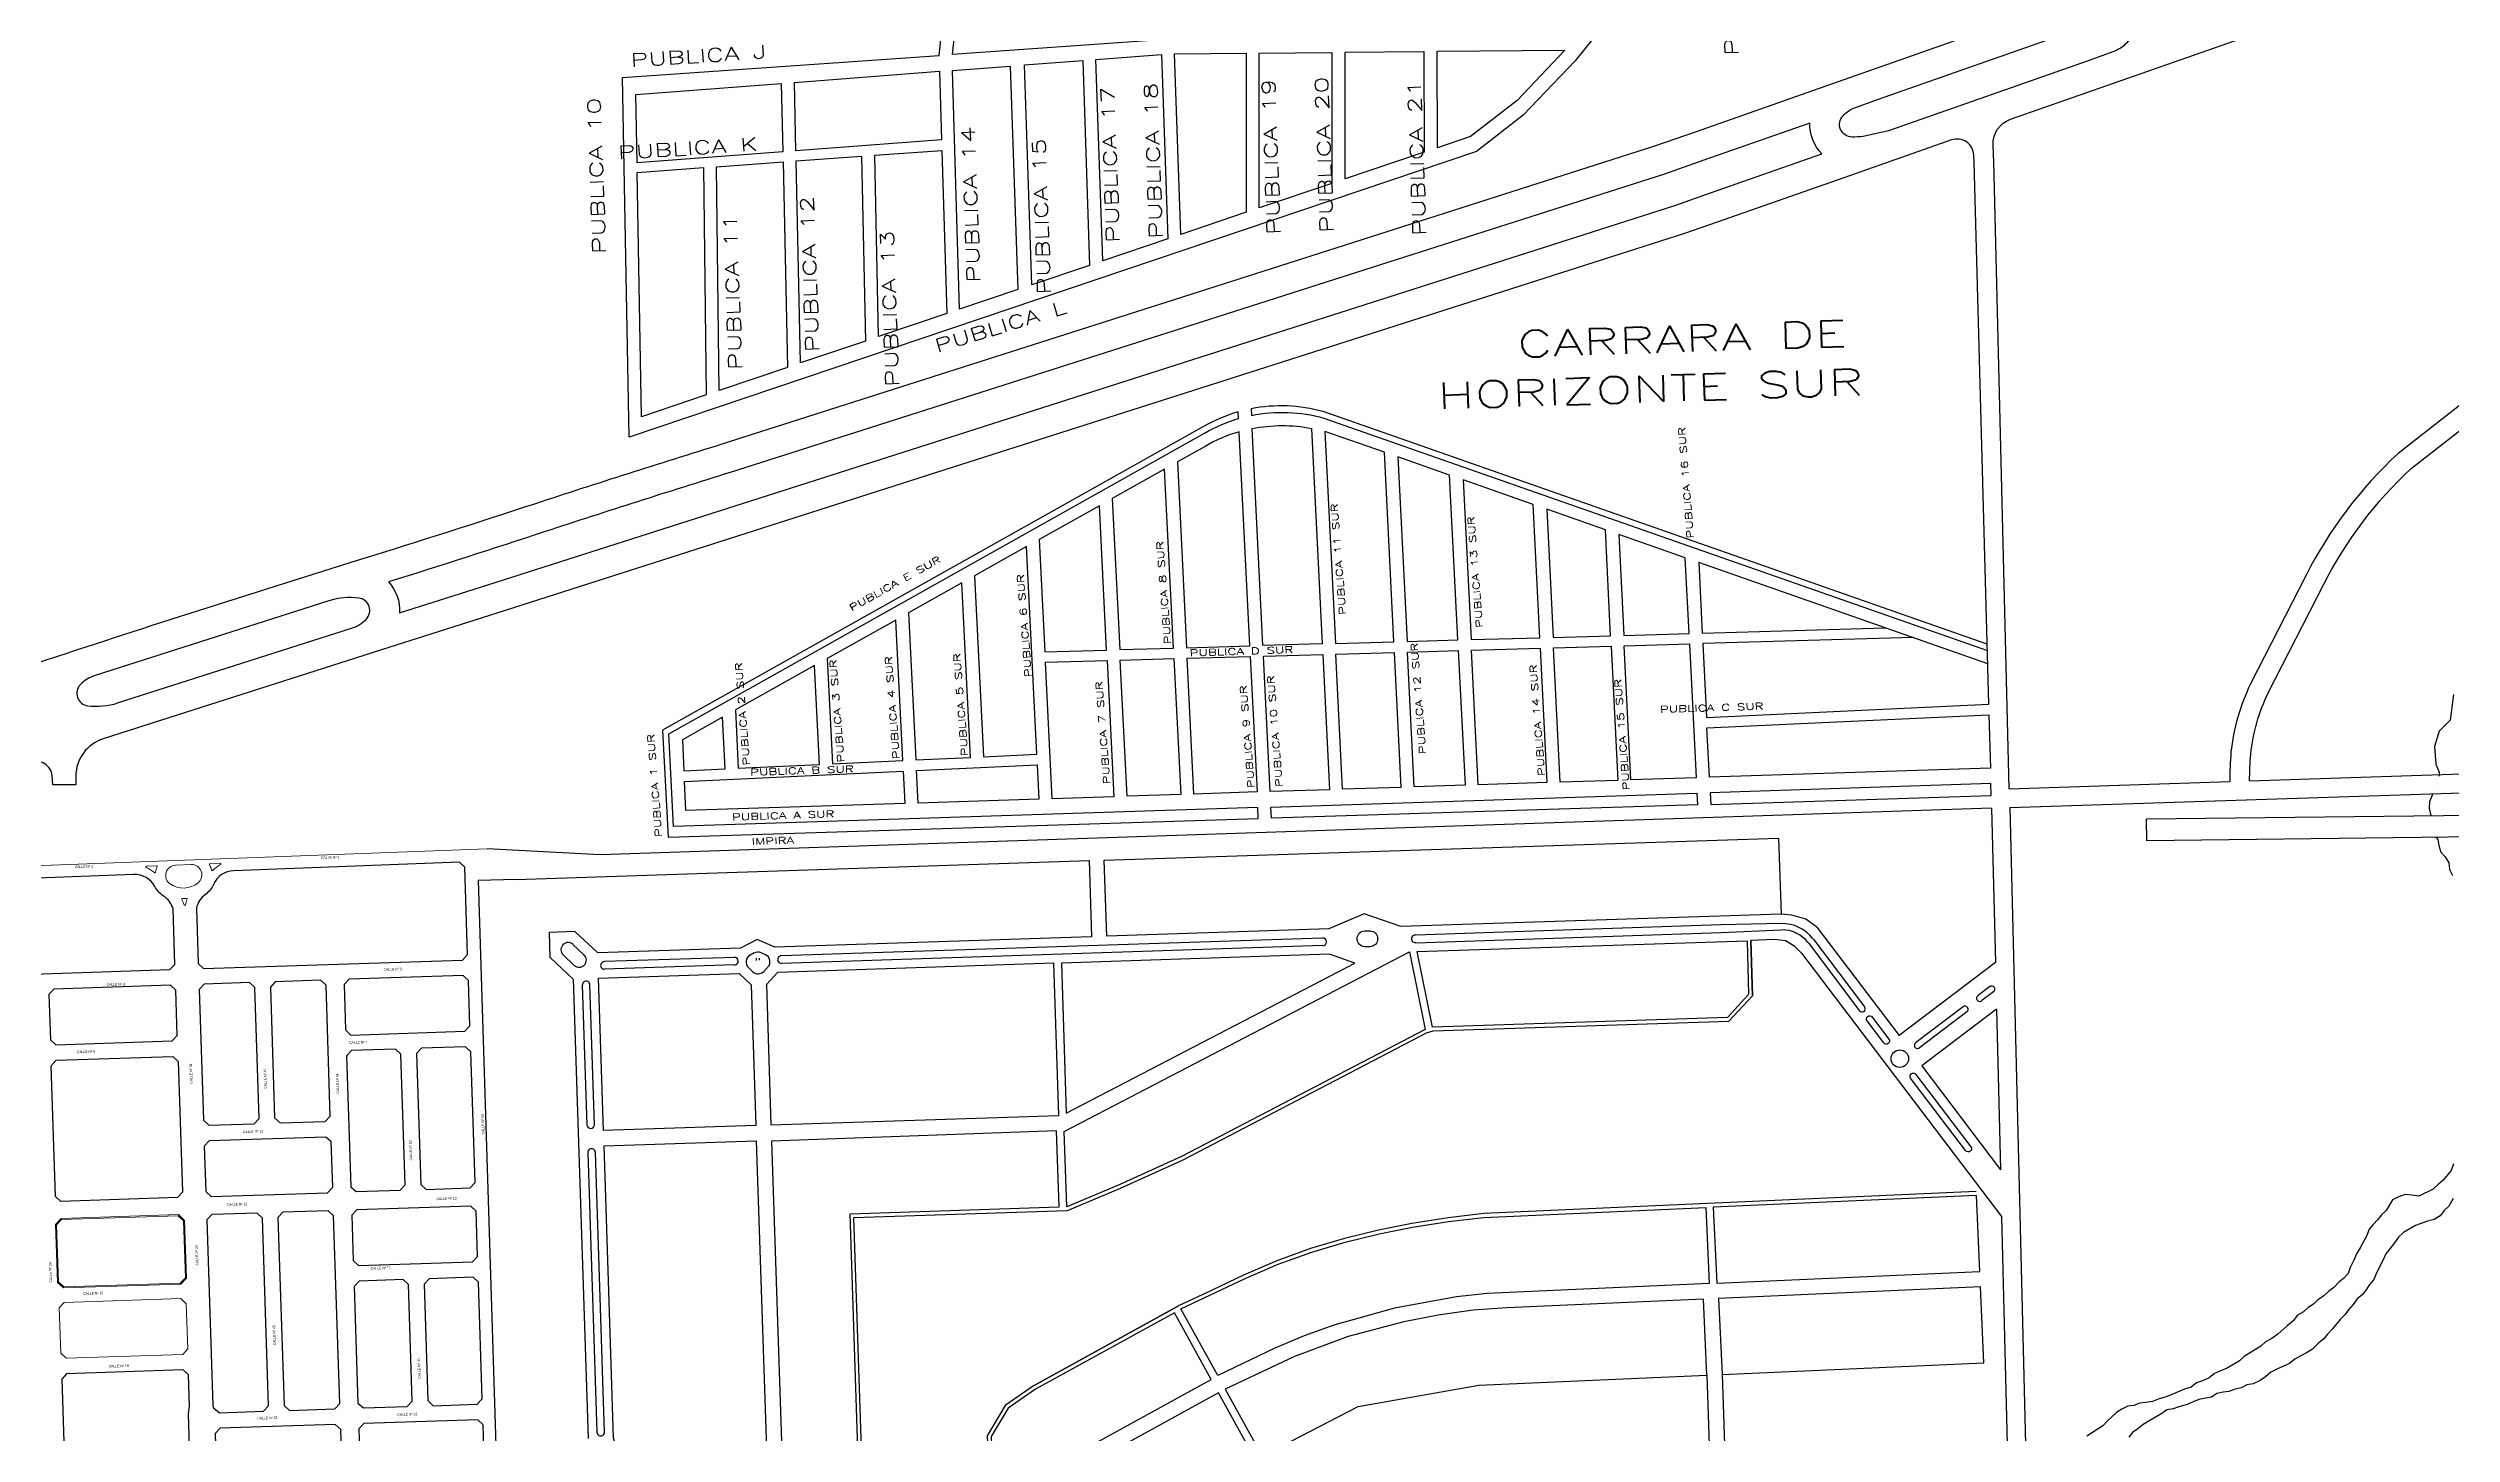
# Model space of a CAD drawing. Header units: millimetres. Extents: x 4374322 to 4409026, y 6503580 to 6534206.
# Drawn here: x 4379009 to 4380827, y 6518517 to 6519565 of the extents above; entities that cross this region are included whole.
import ezdxf

# ---------------------------------------------------------------- set-up
doc = ezdxf.new("R2010")
doc.units = ezdxf.units.MM
for name, color, linetype in [('CANAL', 252, 'Continuous'), ('LINEA CALLE', 252, 'Continuous'), ('NOMBRE BARRIO', 8, 'Continuous'), ('NOMBRE CALLE', 252, 'Continuous')]:
    doc.layers.add(name, color=color, linetype=linetype)
doc.styles.add('ARIAL', font='arial.ttf', dxfattribs={"width": 0.75})
doc.styles.add('ROMANS', font='romans')

msp = doc.modelspace()

# ---------------------------------------------------------------- linework, layer by layer
at = {"layer": 'CANAL', "transparency": 33554687}
for p, q in [((4380809.7, 6518994.8), (4380809.3, 6518990.2)), ((4380811.6, 6518999.9), (4380809.7, 6518994.8)), ((4380811.9, 6519000.9), (4380811.6, 6518999.9)), ((4380813, 6519004.5), (4380813, 6519004.5)), ((4380815.4, 6519009.2), (4380815.4, 6519009.2)), ((4380809.3, 6518990.2), (4380810.4, 6518985.6)), ((4380810.4, 6518985.6), (4380810.9, 6518984.3)), ((4380814.6, 6518968), (4380816, 6518966.4)), ((4380816, 6518966.4), (4380816.7, 6518961.8)), ((4380816.7, 6518961.8), (4380818.3, 6518956.8)), ((4380818.3, 6518956.8), (4380821.5, 6518953.3)), ((4380821.5, 6518953.3), (4380824.2, 6518948.8)), ((4380824.2, 6518948.8), (4380824.8, 6518943.7)), ((4380824.8, 6518943.7), (4380827, 6518939.2)), ((4380827.8, 6518721.3), (4380825.9, 6518716.2)), ((4380812.5, 6518702.1), (4380801.5, 6518696.7)), ((4380816.5, 6518705.8), (4380812.5, 6518702.1)), ((4380820, 6518708.9), (4380816.5, 6518705.8)), ((4380825.9, 6518716.2), (4380820, 6518708.9)), ((4380776.9, 6518685.9), (4380773.4, 6518682.7)), ((4380781.7, 6518694.1), (4380776.9, 6518685.9)), ((4380786.3, 6518696.3), (4380781.7, 6518694.1)), ((4380791.3, 6518698), (4380786.3, 6518696.3)), ((4380796.4, 6518697.6), (4380791.3, 6518698)), ((4380801.5, 6518696.7), (4380796.4, 6518697.6)), ((4380820.6, 6518686), (4380817.7, 6518681.9)), ((4380824.1, 6518689.2), (4380820.6, 6518686)), ((4380827.5, 6518694.9), (4380824.1, 6518689.2)), ((4380762.1, 6518667.1), (4380757.3, 6518657.8)), ((4380764, 6518671.8), (4380762.1, 6518667.1)), ((4380767, 6518675.4), (4380764, 6518671.8)), ((4380770.5, 6518679.1), (4380767, 6518675.4)), ((4380773.4, 6518682.7), (4380770.5, 6518679.1)), ((4380786.1, 6518665.7), (4380783.1, 6518661.6)), ((4380790, 6518669.4), (4380786.1, 6518665.7)), ((4380799, 6518674.7), (4380790, 6518669.4)), ((4380808.1, 6518678), (4380799, 6518674.7)), ((4380813.2, 6518679.2), (4380808.1, 6518678)), ((4380817.7, 6518681.9), (4380813.2, 6518679.2)), ((4380752.5, 6518648.5), (4380749.6, 6518642.9)), ((4380754.4, 6518653.2), (4380752.5, 6518648.5)), ((4380757.3, 6518657.8), (4380754.4, 6518653.2)), ((4380774.3, 6518648.1), (4380769.5, 6518638.8)), ((4380776.7, 6518653.3), (4380774.3, 6518648.1)), ((4380779.7, 6518656.9), (4380776.7, 6518653.3)), ((4380783.1, 6518661.6), (4380779.7, 6518656.9)), ((4380740.7, 6518631.4), (4380737.3, 6518627.8)), ((4380744.7, 6518634.6), (4380740.7, 6518631.4)), ((4380748.2, 6518638.2), (4380744.7, 6518634.6)), ((4380749.6, 6518642.9), (4380748.2, 6518638.2)), ((4380764.2, 6518630), (4380761.7, 6518625.9)), ((4380767.6, 6518633.7), (4380764.2, 6518630)), ((4380769.5, 6518638.8), (4380767.6, 6518633.7)), ((4380717.8, 6518612.5), (4380714.4, 6518609.3)), ((4380721.8, 6518615.1), (4380717.8, 6518612.5)), ((4380725.3, 6518618.3), (4380721.8, 6518615.1)), ((4380729.8, 6518621.4), (4380725.3, 6518618.3)), ((4380733.3, 6518624.6), (4380729.8, 6518621.4)), ((4380737.3, 6518627.8), (4380733.3, 6518624.6)), ((4380748.4, 6518610.8), (4380745.5, 6518607.1)), ((4380751.9, 6518614.9), (4380748.4, 6518610.8)), ((4380754.8, 6518619.1), (4380751.9, 6518614.9)), ((4380758.8, 6518622.2), (4380754.8, 6518619.1)), ((4380761.7, 6518625.9), (4380758.8, 6518622.2)), ((4380695, 6518592.5), (4380690.5, 6518589.3)), ((4380701.9, 6518598.8), (4380695, 6518592.5)), ((4380706.4, 6518602.5), (4380701.9, 6518598.8)), ((4380709.9, 6518606.7), (4380706.4, 6518602.5)), ((4380714.4, 6518609.3), (4380709.9, 6518606.7)), ((4380732.6, 6518592.5), (4380729.7, 6518588.9)), ((4380736.1, 6518596.2), (4380732.6, 6518592.5)), ((4380742, 6518603.5), (4380736.1, 6518596.2)), ((4380745.5, 6518607.1), (4380742, 6518603.5)), ((4380669.5, 6518575.5), (4380666, 6518572.4)), ((4380673.5, 6518578.2), (4380669.5, 6518575.5)), ((4380678, 6518580.8), (4380673.5, 6518578.2)), ((4380682, 6518583.5), (4380678, 6518580.8)), ((4380685.5, 6518586.6), (4380682, 6518583.5)), ((4380690.5, 6518589.3), (4380685.5, 6518586.6)), ((4380712.2, 6518576.2), (4380707.7, 6518573.5)), ((4380716.7, 6518578.3), (4380712.2, 6518576.2)), ((4380721.2, 6518581), (4380716.7, 6518578.3)), ((4380725.7, 6518585.7), (4380721.2, 6518581)), ((4380729.7, 6518588.9), (4380725.7, 6518585.7)), ((4380638, 6518557.3), (4380633.4, 6518555.7)), ((4380643, 6518559.5), (4380638, 6518557.3)), ((4380647, 6518562.7), (4380643, 6518559.5)), ((4380651.5, 6518564.8), (4380647, 6518562.7)), ((4380656, 6518566.5), (4380651.5, 6518564.8)), ((4380661, 6518569.2), (4380656, 6518566.5)), ((4380666, 6518572.4), (4380661, 6518569.2)), ((4380681.7, 6518557.5), (4380676.2, 6518554.8)), ((4380685.7, 6518560.2), (4380681.7, 6518557.5)), ((4380689.7, 6518563.8), (4380685.7, 6518560.2)), ((4380694.2, 6518566), (4380689.7, 6518563.8)), ((4380699.2, 6518568.2), (4380694.2, 6518566)), ((4380703.7, 6518570.3), (4380699.2, 6518568.2)), ((4380707.7, 6518573.5), (4380703.7, 6518570.3)), ((4380581.5, 6518538), (4380577, 6518535.8)), ((4380586.1, 6518538.6), (4380581.5, 6518538)), ((4380590.6, 6518540.3), (4380586.1, 6518538.6)), ((4380595.2, 6518540.9), (4380590.6, 6518540.3)), ((4380600.2, 6518541.6), (4380595.2, 6518540.9)), ((4380605.3, 6518543.7), (4380600.2, 6518541.6)), ((4380609.8, 6518544.9), (4380605.3, 6518543.7)), ((4380614.4, 6518546.5), (4380609.8, 6518544.9)), ((4380624.4, 6518550.9), (4380614.4, 6518546.5)), ((4380626.3, 6518539.2), (4380620.2, 6518537.5)), ((4380629.4, 6518552.5), (4380624.4, 6518550.9)), ((4380630.8, 6518541.4), (4380626.3, 6518539.2)), ((4380633.4, 6518555.7), (4380629.4, 6518552.5)), ((4380635.3, 6518543), (4380630.8, 6518541.4)), ((4380640.4, 6518544.2), (4380635.3, 6518543)), ((4380644.9, 6518544.8), (4380640.4, 6518544.2)), ((4380648.9, 6518547.5), (4380644.9, 6518544.8)), ((4380653.5, 6518548.6), (4380648.9, 6518547.5)), ((4380658, 6518549.2), (4380653.5, 6518548.6)), ((4380662.6, 6518550.9), (4380658, 6518549.2)), ((4380667.1, 6518552), (4380662.6, 6518550.9)), ((4380671.6, 6518554.2), (4380667.1, 6518552)), ((4380676.2, 6518554.8), (4380671.6, 6518554.2)), ((4380562.6, 6518523.2), (4380550.6, 6518515.3)), ((4380566.1, 6518526.9), (4380562.6, 6518523.2)), ((4380573, 6518533.2), (4380566.1, 6518526.9)), ((4380577, 6518535.8), (4380573, 6518533.2)), ((4380589.1, 6518520.9), (4380585.1, 6518518.2)), ((4380593.1, 6518524.1), (4380589.1, 6518520.9)), ((4380598.1, 6518527.2), (4380593.1, 6518524.1)), ((4380607.1, 6518532.6), (4380598.1, 6518527.2)), ((4380611.1, 6518535.2), (4380607.1, 6518532.6)), ((4380615.7, 6518535.9), (4380611.1, 6518535.2)), ((4380620.2, 6518537.5), (4380615.7, 6518535.9)), ((4380585.1, 6518518.2), (4380582.2, 6518514.6))]:
    msp.add_line(p, q, dxfattribs=at)
msp.add_lwpolyline([(4380827.8, 6519075.9), (4380825.3, 6519056.5), (4380816.9, 6519048.4), (4380813.4, 6519036.6), (4380814.5, 6519023.4), (4380817, 6519017.4), (4380816.8, 6519014.3)], dxfattribs=at)
at = {"layer": 'LINEA CALLE', "transparency": 33554687}
for p, q in [((4380673.6, 6519010.7), (4382065.1, 6519056)), ((4380492.2, 6518990.5), (4381857.8, 6519034.9)), ((4380491.9, 6519004.8), (4380658.6, 6519010.3)), ((4380478.5, 6518990.1), (4379426.5, 6518954.9)), ((4380478.5, 6518990.1), (4380481.4, 6518873.3)), ((4380492.2, 6518990.5), (4380515, 6518070.4)), ((4380890.5, 6518985.2), (4380595.6, 6518981.8)), ((4380595.8, 6518965.5), (4380595.6, 6518981.8)), ((4379426.5, 6518954.9), (4379341, 6518959.4)), ((4380890.5, 6518968.9), (4380595.8, 6518965.5)), ((4379363, 6518936.2), (4379796.1, 6518950.4)), ((4379796.1, 6518950.4), (4379798, 6518892.9)), ((4380273.9, 6518901.8), (4380042.8, 6518894.2)), ((4379407.3, 6518896.9), (4379388.1, 6518896.2)), ((4379414.2, 6518879.2), (4379405.9, 6518887)), ((4379424.6, 6518880.6), (4379407.3, 6518896.9)), ((4379532.5, 6518884.2), (4379424.6, 6518880.6)), ((4379545.2, 6518890.9), (4379532.5, 6518884.2)), ((4379558.4, 6518885), (4379545.2, 6518890.9)), ((4379798, 6518892.9), (4379558.4, 6518885)), ((4379972.7, 6518891.9), (4379563.4, 6518878.5)), ((4379972.9, 6518886.2), (4379563.6, 6518872.7)), ((4380274.1, 6518896), (4380319.7, 6518898)), ((4380296.4, 6518890), (4380297.7, 6518848.1)), ((4380339.7, 6518888.5), (4380378.6, 6518836.9)), ((4380343.5, 6518891.4), (4380382.5, 6518839.8)), ((4380346.4, 6518900.2), (4380408.5, 6518818.2)), ((4379388.7, 6518877.1), (4379406.1, 6518860.8)), ((4379388.7, 6518877.1), (4379406.1, 6518860.8)), ((4379388.7, 6518877.1), (4379406.1, 6518860.8)), ((4379398.5, 6518879.1), (4379406.9, 6518871.2)), ((4379527.9, 6518877.3), (4379429.6, 6518874.1)), ((4379528.1, 6518871.6), (4379429.8, 6518868.3)), ((4379538.6, 6518869.6), (4379542, 6518866.4)), ((4379543, 6518880.6), (4379539.8, 6518878.9)), ((4379544.3, 6518876.7), (4379544.4, 6518875)), ((4379546.6, 6518876.7), (4379546.7, 6518875.1)), ((4379551.5, 6518879.2), (4379548.1, 6518880.7)), ((4379553.3, 6518870), (4379550.1, 6518866.6)), ((4380334.9, 6518880.5), (4380486.1, 6518681.4)), ((4380481.4, 6518873.3), (4380408.5, 6518818.2)), ((4379406.1, 6518860.8), (4379417.5, 6518513.5)), ((4379412.9, 6518856.3), (4379416.4, 6518750.8)), ((4379422.2, 6518751), (4379418.7, 6518856.5)), ((4380477.1, 6518855.2), (4380468.3, 6518848.5)), ((4380480, 6518851.3), (4380471.2, 6518844.7)), ((4380457, 6518839.9), (4380421, 6518812.7)), ((4380459.9, 6518836.1), (4380423.9, 6518808.9)), ((4380482.2, 6518838.1), (4380425.7, 6518795.3)), ((4380482.2, 6518838.1), (4380485.2, 6518716.7)), ((4380425.7, 6518795.3), (4380485.2, 6518716.7)), ((4379417.1, 6518729.7), (4379424, 6518518.3)), ((4379429.8, 6518518.5), (4379422.8, 6518729.9)), ((4380486.1, 6518681.4), (4380501.9, 6518044.2)), ((4379754.1, 6518553.3), (4379864.3, 6518614.1)), ((4380263.2, 6518561.5), (4380269.3, 6518373.8))]:
    msp.add_line(p, q, dxfattribs=at)
at = {"layer": 'LINEA CALLE', "linetype": 'Continuous', "lineweight": 0, "transparency": 33554687}
msp.add_line((4378949, 6518944.6), (4379341, 6518959.4), dxfattribs=at)
at = {"layer": 'LINEA CALLE', "transparency": 33554687}
for points in [[(4380288.5, 6519710.2), (4380163.6, 6519555.1), (4380124.4, 6519513.9), (4380089, 6519486.5), (4379448.3, 6519270.4), (4379443.4, 6519542.3), (4379682.8, 6519559.1), (4379712.3, 6519839.2)], [(4379453.4, 6519529.5), (4379563.4, 6519537.9), (4379564.6, 6519486.2), (4379454.3, 6519477.9), (4379453.4, 6519529.5)], [(4380476.3, 6519068.7), (4380465.3, 6519478.4)], [(4380491.9, 6519004.8), (4380480.2, 6519479)], [(4379883.8, 6519263.5), (4379863, 6519251.8), (4379869.9, 6519111.4), (4379917.6, 6519112.7), (4379909.6, 6519274.6)], [(4380026.5, 6519115.8), (4380019.4, 6519259.1), (4379974.4, 6519274.9), (4379982.4, 6519114.5), (4380026.5, 6519115.8)], [(4380084.9, 6519117.5), (4380136.9, 6519118.9), (4380131.9, 6519219.7), (4380078.9, 6519238.3), (4380084.9, 6519117.5)], [(4380475.6, 6519099.3), (4380257.1, 6519175.8), (4380259.7, 6519122.4), (4380398.4, 6519126.3)], [(4380419.4, 6519119), (4380260.1, 6519114.5), (4380262.9, 6519058.7), (4380476.3, 6519068.7)], [(4379807.6, 6518950.8), (4380317.5, 6518967.5), (4380319.4, 6518910), (4380031.8, 6518900.5), (4380004.2, 6518910.2), (4379977.3, 6518898.8), (4379809.5, 6518893.3), (4379807.6, 6518950.8)], [(4379363, 6518936.2), (4379334.3, 6518935.3), (4379348.3, 6518484.1), (4379348.3, 6518484.1), (4379411, 6518486.2)], [(4379334.3, 6518935.3), (4379348.3, 6518484.1), (4379348.3, 6518484.1), (4379411, 6518486.2)], [(4380319.6, 6518902.8), (4380273.9, 6518901.8), (4380042.8, 6518894.2)], [(4380346.4, 6518900.2), (4380338.1, 6518906.2), (4380327.4, 6518909.1), (4380319.4, 6518910)], [(4379388.7, 6518877.1), (4379388.1, 6518896.2)], [(4379630, 6518323.6), (4379618.3, 6518680.7), (4379779.9, 6518685.9), (4379819.9, 6518702.7), (4379867.2, 6518724.3), (4380051.3, 6518820.2), (4380056.2, 6518821.7), (4380279.9, 6518829), (4380297.7, 6518848.1), (4380296.4, 6518890)], [(4380043.1, 6518888.4), (4380274.1, 6518896), (4380319.7, 6518898)], [(4380044.2, 6518881.8), (4380293.6, 6518889.9), (4380294.8, 6518849.2), (4380278.7, 6518831.8), (4380055.7, 6518824.6), (4380044.2, 6518881.8)], [(4380334.9, 6518880.5), (4380329.8, 6518885.6), (4380322.8, 6518889.8), (4380314.2, 6518890.9), (4380296.4, 6518890)], [(4379778.9, 6518759.4), (4379997, 6518873), (4379977.9, 6518879.6), (4379775.2, 6518873), (4379778.9, 6518759.4)], [(4379777.4, 6518745.6), (4380038.4, 6518881.6), (4380050.2, 6518822.8), (4379865.9, 6518726.8), (4379818.8, 6518705.3), (4379779.3, 6518688.8), (4379777.4, 6518745.6)], [(4379771.6, 6518746.2), (4379556, 6518738.4), (4379564.2, 6518488.3), (4379621.7, 6518490.2), (4379615.4, 6518683.4), (4379773.6, 6518688.6), (4379771.6, 6518746.2)], [(4380466.8, 6518700.2), (4380094.7, 6518683.7), (4380067.6, 6518680.5), (4380040.2, 6518676.2), (4380014.9, 6518671.2), (4379989.2, 6518664.8), (4379963.6, 6518657.2), (4379938, 6518648), (4379912.9, 6518637.1), (4379889.1, 6518625.8), (4379864.3, 6518614.1), (4379754.1, 6518553.3), (4379732.7, 6518538.6), (4379719.1, 6518515.7), (4379721.1, 6518474.5)], [(4379893.4, 6518561.1), (4379865.6, 6518611.5), (4379914.1, 6518634.5), (4379939.1, 6518645.3), (4379964.5, 6518654.5), (4379989.8, 6518662), (4380015.5, 6518668.4), (4380040.7, 6518673.4), (4380067.9, 6518677.7), (4380094.7, 6518680.7), (4380262.4, 6518688.2), (4380264.9, 6518630.7), (4380097.2, 6518623.2), (4380073.9, 6518620.8), (4380027, 6518612), (4379981.2, 6518599.3), (4379958.7, 6518591.2), (4379936.6, 6518581.8), (4379893.4, 6518561.1)], [(4380270.7, 6518630.9), (4380469.6, 6518639.8), (4380467, 6518697.3), (4380268.1, 6518688.4), (4380270.7, 6518631)], [(4380263.2, 6518561.5), (4380260.7, 6518619), (4380112.1, 6518612.3), (4380086.6, 6518610.5), (4380060.1, 6518606.7), (4380034, 6518601.7), (4379991.9, 6518590.6), (4379951.5, 6518575.6), (4379899, 6518551), (4379927, 6518500.2)], [(4380274.7, 6518562), (4380472.6, 6518570.9), (4380470.1, 6518628.3), (4380272.1, 6518619.5), (4380274.7, 6518562)], [(4379888.4, 6518558.3), (4379860.6, 6518608.7), (4379755.6, 6518550.8), (4379734.9, 6518536.6), (4379722, 6518515), (4379723.7, 6518476.3), (4379741.3, 6518477.3), (4379888.4, 6518558.3)], [(4379627.2, 6518320.5), (4379635.7, 6518329.9), (4379710.3, 6518380.3), (4379738.6, 6518396.3), (4379760.3, 6518408.2), (4379927, 6518500.2), (4379999.5, 6518537.8), (4380090.7, 6518553.8), (4380263.2, 6518561.5)], [(4380274.7, 6518562), (4380284.8, 6518259.9), (4380448.2, 6518264.5), (4380449.3, 6518224.2), (4380449.3, 6518224.2)], [(4379922, 6518497.4), (4379893.9, 6518548.2), (4379746.9, 6518467.2), (4379729.3, 6518442.6), (4379736.6, 6518415.1), (4379760.3, 6518408.3), (4379922, 6518497.4)]]:
    msp.add_lwpolyline(points, dxfattribs=at)
for points in [[(4380480.2, 6519478), (4380479.6, 6519491.4, -0.330036), (4380492.8, 6519510.8), (4380596.7, 6519547.2), (4380783.1, 6519612.6), (4380871.4, 6519647.6), (4380923.2, 6519668.2, -0.141556), (4381056.3, 6519681.3, 0.14541), (4381124.8, 6519668.1, -0.043592), (4381203.6, 6519631.8), (4381252.3, 6519593, -0.075746), (4381297.9, 6519554.9, 0.058454), (4381480.1, 6519436.4, 0.052748), (4381664.1, 6519368.3, 0.000871), (4381766.6, 6519343.5, -0.103272), (4381864.5, 6519300.2, -0.094264), (4381922.4, 6519239.2, -0.011928), (4381944.4, 6519203.2, 0.068419), (4381978.1, 6519159.8, 0.029105), (4382017.6, 6519125.5), (4382065.9, 6519087.4, 0.039456), (4382071.3, 6519083.3, -0.702174), (4382065.1, 6519056)], [(4380580.7, 6519568.6, -0.114852), (4380570.3, 6519561.7), (4380551.5, 6519555.1), (4380400.5, 6519502.2), (4380381.4, 6519497.8, -0.027106), (4380373, 6519497.4, -0.655529), (4380366.2, 6519513.5, -0.084756), (4380373.6, 6519519), (4380392.2, 6519525.8), (4380543.2, 6519578.7), (4380562.2, 6519583.9, -0.037907), (4380573.9, 6519584.7, -0.655529), (4380580.7, 6519568.6)], [(4378958.2, 6519086.4, 0.004195), (4379016.3, 6519105, -0.004195), (4379245.4, 6519178.2, 0.004195), (4379377.7, 6519220.5, -0.004193), (4379518, 6519265.2), (4379855.1, 6519372.9), (4379976.6, 6519411.7), (4380224, 6519490.7), (4380255.3, 6519501.7), (4380348.5, 6519534.4), (4380450.1, 6519570, 0.000009), (4380450.1, 6519570)], [(4380239.1, 6519445.7), (4380265.9, 6519455.1), (4380350.2, 6519484.6, -0.20352), (4380341.1, 6519508), (4380260.3, 6519479.6), (4380231.1, 6519469.4), (4379981, 6519389.5), (4379862, 6519351.5), (4379524.7, 6519243.8, 0.004195), (4379384.8, 6519199.1, -0.003743), (4379266.4, 6519161.1, -0.202539), (4379274.8, 6519137.7), (4379341.4, 6519159), (4379691.9, 6519270.9), (4379886.3, 6519333), (4379985.9, 6519364.8), (4380239.1, 6519445.7)], [(4380465.3, 6519478.4), (4380465.3, 6519478.4), (4380465, 6519483.6, 0.50795), (4380448.2, 6519495.2), (4380371.7, 6519468.3), (4380270.9, 6519433), (4380246.2, 6519424.4), (4379990.2, 6519342.6), (4379893.1, 6519311.6), (4379698.8, 6519249.5), (4379348.2, 6519137.5), (4379266.6, 6519111.5), (4379050.7, 6519042.5, 0.327171), (4379030, 6519014.2), (4379030.1, 6519007.7), (4379012.7, 6519007.6), (4379012.2, 6519014.6, 0.46779), (4378995.9, 6519025)], [(4381480.1, 6519436.4, -0.11863), (4381472.6, 6519432.5), (4381366.3, 6519405.7), (4381259.2, 6519363.4, -0.017986), (4381224, 6519350.5, -0.070725), (4381106, 6519329.7), (4381047.9, 6519327.8, 0.008691), (4380988.6, 6519323.5, -0.028456), (4380950, 6519322.1, -0.005624), (4380913.7, 6519323.4, 0.045454), (4380892.9, 6519322.4, 0.132108), (4380839, 6519299.7), (4380785.9, 6519258.3, 0.087681), (4380716.3, 6519166.3), (4380674.3, 6519084, 0.08732), (4380659.5, 6519032.3, 0.020889), (4380658.6, 6519010.3)], [(4380673.6, 6519010.7, -0.020254), (4380674.4, 6519030.9, -0.086763), (4380687.7, 6519077.3), (4380729.7, 6519159.5, -0.08717), (4380795.7, 6519246.9), (4380848.3, 6519287.9, -0.132108), (4380895, 6519307.6, -0.045454), (4380913, 6519308.4, 0.005624), (4380949.6, 6519307.1, 0.028456), (4380990, 6519308.5, -0.008665), (4381048.6, 6519312.9), (4381106.5, 6519314.8, 0.070725), (4381228.6, 6519336.2, 0.01795), (4381264.8, 6519349.5), (4381370.9, 6519391.4), (4381476.3, 6519418, 0.151438), (4381492.9, 6519428.1), (4381494.2, 6519429.6)], [(4379477.8, 6518968.2), (4379924, 6518982.2), (4379923.6, 6518990.6), (4379482, 6518976.2), (4379478.4, 6519046.3), (4379883.3, 6519273.5, -0.060169), (4379909.1, 6519284.6), (4379908.8, 6519289.6, 0.060981), (4379882.7, 6519278.5), (4379473.6, 6519049), (4379477.8, 6518968.2)], [(4380475.2, 6519114), (4379973, 6519289.9, 0.116339), (4379918.7, 6519292), (4379918.9, 6519287, -0.117155), (4379973.6, 6519285), (4380475.3, 6519109.2)], [(4379039.1, 6519067.5, 0.109117), (4379061.6, 6519069.6), (4379238.4, 6519126.1, 0.119535), (4379249.5, 6519132.8, 0.623807), (4379244, 6519148.9, 0.109117), (4379221.4, 6519146.9), (4379044.6, 6519090.4, 0.119535), (4379033.5, 6519083.6, 0.623807), (4379039.1, 6519067.5), (4379039.1, 6519067.5)]]:
    msp.add_lwpolyline(points, format="xyb", dxfattribs=at)
for points in [[(4379850.4, 6519570.9), (4379692.8, 6519559.8), (4379699.8, 6519625.3), (4379848.4, 6519627.4)], [(4379806.4, 6519403.8), (4379801.2, 6519556.1), (4379850.8, 6519559.9), (4379855.7, 6519420.4)], [(4379865.5, 6519423.8), (4379860.7, 6519560.3), (4379915, 6519560.8), (4379915, 6519440.5)], [(4379924.8, 6519443.8), (4379924.8, 6519560.9), (4379979.7, 6519561.4), (4379979.7, 6519462.3)], [(4379989.7, 6519465.7), (4379989.7, 6519561.5), (4380049.3, 6519562.1), (4380049.6, 6519485.9)], [(4380155.9, 6519563.1), (4380119.7, 6519525), (4380084.4, 6519497.7), (4380059.5, 6519489.3), (4380059.2, 6519562.2)], [(4379574.5, 6519486.9), (4379573.4, 6519538.7), (4379683, 6519547.1), (4379684.5, 6519495.2)], [(4379698.2, 6519367.2), (4379692.8, 6519547.8), (4379736.5, 6519551.1), (4379742.2, 6519382.1)], [(4379752.9, 6519385.7), (4379747.3, 6519552), (4379791.3, 6519555.3), (4379796.5, 6519400.4)], [(4379636.9, 6519346.6), (4379634, 6519483.6), (4379684.8, 6519487.2), (4379688.5, 6519364)], [(4379454.4, 6519470.7), (4379504.6, 6519474.3), (4379506.5, 6519302.5), (4379457.7, 6519286)], [(4379516.4, 6519305.9), (4379514.5, 6519475), (4379564.7, 6519478.6), (4379568.1, 6519323.3)], [(4379578, 6519326.7), (4379574.7, 6519479.3), (4379624, 6519482.9), (4379627, 6519343.2)], [(4380074.9, 6519117.2), (4380068.7, 6519241.8), (4380029.6, 6519255.6), (4380036.5, 6519116.1)], [(4379860, 6519111.1), (4379853.2, 6519246.4), (4379813.6, 6519224.2), (4379819.3, 6519109.9)], [(4379762.7, 6519108.3), (4379809.3, 6519109.6), (4379803.9, 6519218.7), (4379758.5, 6519193.2)], [(4380190.4, 6519120.4), (4380186.5, 6519200.6), (4380142.1, 6519216.1), (4380146.9, 6519119.2)], [(4380249.8, 6519122.1), (4380246.9, 6519179.4), (4380196.7, 6519197), (4380200.4, 6519120.7)], [(4379756.5, 6519030.8), (4379748.8, 6519187.8), (4379709.6, 6519165.8), (4379716.4, 6519028.9)], [(4379706.4, 6519028.4), (4379699.8, 6519160.3), (4379659.7, 6519137.8), (4379665.2, 6519026.5)], [(4379655.2, 6519026), (4379649.9, 6519132.3), (4379598.2, 6519103.3), (4379602.2, 6519023.5)], [(4379768.2, 6518997.2), (4379763.1, 6519100.4), (4379809.7, 6519101.7), (4379814.8, 6518998.7)], [(4379824.8, 6518999.1), (4379819.7, 6519102), (4379860.3, 6519103.1), (4379865.4, 6519000.4)], [(4379875.4, 6519000.7), (4379870.3, 6519103.4), (4379918, 6519104.8), (4379923.1, 6519002.3)], [(4379933, 6519002.6), (4379928, 6519105), (4379972.8, 6519106.3), (4379977.8, 6519004)], [(4379987.8, 6519004.4), (4379982.8, 6519106.6), (4380026.9, 6519107.8), (4380031.9, 6519005.8)], [(4380041.9, 6519006.1), (4380036.9, 6519108.1), (4380075.3, 6519109.2), (4380080.4, 6519007.4)], [(4380090.3, 6519007.7), (4380085.3, 6519109.5), (4380137.3, 6519111), (4380142.3, 6519009.4)], [(4380152.3, 6519009.7), (4380147.3, 6519111.3), (4380190.8, 6519112.5), (4380195.9, 6519011.1)], [(4380205.8, 6519011.5), (4380200.8, 6519112.8), (4380250.1, 6519114.2), (4380255.2, 6519013.1)], [(4379592.2, 6519023.1), (4379588.5, 6519097.8), (4379528.7, 6519064.3), (4379530.8, 6519020.2)], [(4379520.9, 6519019.7), (4379518.9, 6519058.8), (4379488.6, 6519041.8), (4379489.8, 6519018.3)], [(4380265.1, 6519013.4), (4380263.3, 6519050.8), (4380476.5, 6519060.7), (4380477.6, 6519020.3)], [(4379491.3, 6518988.2), (4379490.2, 6519010.3), (4379655.6, 6519018.1), (4379656.8, 6518993.6)], [(4379666.8, 6518993.9), (4379665.6, 6519018.5), (4379756.9, 6519022.8), (4379758.2, 6518996.9)], [(4380256.2, 6518992.6), (4379934, 6518982.5), (4379933.6, 6518990.9), (4380255.7, 6519001.4)], [(4380478.1, 6518999.6), (4380477.9, 6519008.6), (4380265.7, 6519001.7), (4380266.2, 6518992.9)], [(4379425.2, 6518861.5), (4379531.6, 6518865), (4379540.6, 6518856.5), (4379544.1, 6518750.2), (4379429, 6518746.4)], [(4379773.2, 6518757.7), (4379769.4, 6518872.8), (4379560.6, 6518865.9), (4379552.1, 6518856.8), (4379555.6, 6518750.6)], [(4379127, 6518857.1), (4379123.2, 6518853), (4379126.5, 6518754.2), (4379130.5, 6518750.4), (4379164.8, 6518751.5), (4379168.6, 6518755.6), (4379165.3, 6518854.4), (4379161.3, 6518858.2)], [(4379180.8, 6518858.9), (4379177.1, 6518854.8), (4379180.3, 6518755.9), (4379184.4, 6518752.2), (4379218.6, 6518753.3), (4379222.4, 6518757.3), (4379219.2, 6518856.2), (4379215.1, 6518860)], [(4379236.6, 6518860.7), (4379232.9, 6518856.7), (4379234, 6518822.4), (4379238, 6518818.6), (4379324.2, 6518821.5), (4379328, 6518825.5), (4379326.8, 6518859.8), (4379322.8, 6518863.6)], [(4379238.4, 6518806.9), (4379234.6, 6518802.8), (4379237.9, 6518703.9), (4379242, 6518700.2), (4379275.2, 6518701.3), (4379279, 6518705.3), (4379275.8, 6518804.2), (4379271.7, 6518808)], [(4379291.3, 6518808.6), (4379287.5, 6518804.6), (4379290.8, 6518705.7), (4379294.8, 6518701.9), (4379328.1, 6518703), (4379331.9, 6518707), (4379328.6, 6518805.9), (4379324.6, 6518809.7)], [(4379130.9, 6518738.6), (4379127.1, 6518734.6), (4379128.3, 6518700.3), (4379132.3, 6518696.5), (4379220.4, 6518699.4), (4379224.2, 6518703.5), (4379223.1, 6518737.8), (4379219, 6518741.5)], [(4379444.2, 6518487.3), (4379436.6, 6518514), (4379435.9, 6518537.9), (4379435.1, 6518561.9), (4379429.4, 6518734.9), (4379544.4, 6518738.7), (4379552.6, 6518490.8)], [(4379132.8, 6518682.8), (4379129, 6518678.8), (4379133.6, 6518538.6), (4379134, 6518536.8), (4379138.7, 6518533.1), (4379172, 6518534.2), (4379175.8, 6518538.2), (4379171.1, 6518680.2), (4379167, 6518684)], [(4379186.6, 6518684.6), (4379182.8, 6518680.6), (4379187.5, 6518538.6), (4379191.6, 6518534.8), (4379225.8, 6518535.9), (4379229.6, 6518540), (4379224.9, 6518682), (4379220.9, 6518685.7)], [(4379242.4, 6518686.4), (4379238.6, 6518682.4), (4379239.8, 6518648.1), (4379243.8, 6518644.4), (4379330, 6518647.2), (4379333.7, 6518651.2), (4379332.6, 6518685.5), (4379328.6, 6518689.3)], [(4379244.2, 6518632.6), (4379240.4, 6518628.6), (4379243.3, 6518540.4), (4379247.4, 6518536.7), (4379280.6, 6518537.8), (4379284.4, 6518541.8), (4379281.5, 6518629.9), (4379277.5, 6518633.7)], [(4379297.1, 6518634.4), (4379293.3, 6518630.3), (4379296.2, 6518542.2), (4379300.2, 6518538.4), (4379333.5, 6518539.5), (4379337.3, 6518543.6), (4379334.4, 6518631.7), (4379330.3, 6518635.5)], [(4379116, 6518537.8), (4379115.2, 6518561.7), (4379111.2, 6518565.5), (4379023, 6518562.6), (4379019.3, 6518558.5), (4379021.9, 6518479.2), (4379025.9, 6518475.4), (4379068.4, 6518476.8), (4379074.2, 6518478), (4379113, 6518479.3), (4379116.8, 6518483.3), (4379115.2, 6518532.2)], [(4379139.1, 6518521.3), (4379135.3, 6518517.3), (4379136.4, 6518484), (4379140.4, 6518480.2), (4379177.6, 6518481.4), (4379183.2, 6518480.6), (4379227.6, 6518482.1), (4379231.4, 6518486.1), (4379230.3, 6518520.4), (4379226.2, 6518524.2)], [(4379247.7, 6518524.9), (4379244, 6518520.9), (4379245.1, 6518486.6), (4379249.1, 6518482.8), (4379335.3, 6518485.7), (4379339.1, 6518489.7), (4379337.9, 6518524), (4379333.9, 6518527.8)]]:
    msp.add_lwpolyline(points, close=True, dxfattribs=at)
for points in [[(4379964.3, 6519277.2), (4379972.4, 6519114.3), (4379927.6, 6519113), (4379919.4, 6519277, -0.096844)], [(4378783.3, 6518790.4), (4378758.9, 6518759.8), (4378736.9, 6518732.2), (4378737.5, 6518726.8), (4378785, 6518689.7), (4378790.5, 6518690.4), (4378915.9, 6518851.3, -0.222434), (4378938.2, 6518862.6), (4379101.2, 6518868), (4379104.9, 6518872), (4379103.6, 6518913.9, 0.187366), (4379096.1, 6518923.8, -0.13344), (4379089.7, 6518930.8, 0.289095), (4379073.8, 6518940), (4378921.1, 6518934.2, 0.087703), (4378856.7, 6518882.2, 0.014934), (4378847.8, 6518871.2), (4378832.2, 6518851.7), (4378807.7, 6518821.1)], [(4379320, 6518949.3), (4379149.2, 6518942.8, 0.289095), (4379134.1, 6518932.5, -0.136509), (4379128, 6518924.9, 0.188024), (4379121.2, 6518914.5), (4379122.6, 6518872.6), (4379126.6, 6518868.8), (4379322.4, 6518875.3), (4379326.2, 6518879.4), (4379324, 6518945.5)], [(4380008.6, 6518897.4, -0.952813), (4380008.5, 6518885.3), (4380004.6, 6518885.3, -0.952813), (4380004.5, 6518897.4)], [(4380388.3, 6518832.2), (4380400.9, 6518815.5, -1), (4380397, 6518812.6), (4380384.4, 6518829.3, -1)], [(4380458.9, 6518731.2), (4380417.3, 6518785.9, -1), (4380421.2, 6518788.8), (4380462.8, 6518734.1, -1)]]:
    msp.add_lwpolyline(points, format="xyb", close=True, dxfattribs=at)
at = {"layer": 'LINEA CALLE', "linetype": 'Continuous', "lineweight": 0, "transparency": 33554687}
for points in [[(4379091.5, 6518945.8, 0.560232), (4379091, 6518946.5), (4379083.4, 6518946.2, 0.798411), (4379083.2, 6518945.3, -0.075649), (4379089.4, 6518941.4, 0.587652), (4379090.2, 6518941.7, -0.069536)], [(4379101.3, 6518932.8, -0.720759), (4379105.4, 6518947), (4379117.2, 6518947.5, -0.720759), (4379122.4, 6518933.6, -0.333333)], [(4379132.7, 6518943.3, 0.587652), (4379133.5, 6518943, -0.075649), (4379139.5, 6518947.4, 0.798411), (4379139.2, 6518948.3), (4379131.6, 6518948, 0.560232), (4379131.1, 6518947.3, -0.069536)], [(4379111.8, 6518917.1, 0.758457), (4379112.8, 6518917.1, -0.041704), (4379114.1, 6518921.2, 0.569166), (4379113.6, 6518921.9, -0.029622), (4379110.6, 6518921.8, 0.569166), (4379110.2, 6518921.1, -0.041704)]]:
    msp.add_lwpolyline(points, format="xyb", close=True, dxfattribs=at)
at = {"layer": 'LINEA CALLE', "linetype": 'Continuous', "transparency": 33554687}
msp.add_lwpolyline([(4379010.8, 6518815), (4379014.8, 6518811.2), (4379102.9, 6518814.2), (4379106.7, 6518818.2), (4379105.6, 6518852.5), (4379101.5, 6518856.3), (4379013.4, 6518853.3), (4379009.6, 6518849.3), (4379010.8, 6518815)], dxfattribs=at)
msp.add_lwpolyline([(4379103.3, 6518802.4), (4379107.4, 6518798.6), (4379110.6, 6518699.7), (4379106.9, 6518695.7), (4379018.7, 6518692.8), (4379014.7, 6518696.6), (4379011.4, 6518795.4), (4379015.2, 6518799.5)], close=True, dxfattribs=at)
at = {"layer": 'LINEA CALLE', "lineweight": 0, "transparency": 33554687}
for points in [[(4379016.1, 6518631.6), (4379020.6, 6518627.4), (4379109.3, 6518630.3), (4379113.6, 6518634.8), (4379112.1, 6518678.5), (4379107.6, 6518682.8), (4379018.8, 6518679.8), (4379014.6, 6518675.3)], [(4379016.8, 6518631.9), (4379020.9, 6518628.2), (4379109, 6518631.1), (4379112.8, 6518635.1), (4379111.3, 6518678.2), (4379107.3, 6518682), (4379019.2, 6518679.1), (4379015.4, 6518675)], [(4379022.7, 6518574.3), (4379110.8, 6518577.2), (4379114.6, 6518581.3), (4379113.4, 6518615.5), (4379109.4, 6518619.3), (4379021.3, 6518616.4), (4379017.5, 6518612.4), (4379018.6, 6518578.1)]]:
    msp.add_lwpolyline(points, close=True, dxfattribs=at)
at = {"layer": 'LINEA CALLE', "transparency": 33554687}
msp.add_circle((4380409.1, 6518800.7), 6.61, dxfattribs=at)
for centre, radius, start, end in [((4379942.4, 6519162.4), 116.9, 106.3182, 120.0825), ((4380320.5, 6518874.1), 28.7, 37.042, 91.8796), ((4379402.5, 6518882.8), 5.76, 91.8779, 181.8779), ((4379402, 6518882.8), 5.76, 46.8779, 91.8779), ((4379972.8, 6518889), 2.88, 271.8779, 91.8779), ((4380042.8, 6518891.3), 2.88, 90.0043, 276.9516), ((4380320.5, 6518874.1), 23.9, 37.0296, 91.8826), ((4379402.5, 6518883.3), 5.76, 181.8779, 226.8779), ((4379410.6, 6518875.2), 5.41, 227.815, 47.815), ((4379429.7, 6518871.2), 2.88, 91.8779, 271.8779), ((4379528, 6518874.4), 2.88, 271.8779, 91.8779), ((4379542.5, 6518873.8), 5.76, 117.9738, 226.8779), ((4379545.9, 6518870.6), 5.76, 226.8779, 316.8779), ((4379545.7, 6518875.5), 5.76, 65.7819, 117.9738), ((4379549.1, 6518874), 5.76, 316.8779, 65.7819), ((4379563.5, 6518875.6), 2.88, 91.8779, 271.8779), ((4379415.8, 6518856.4), 2.88, 1.8779, 181.8779), ((4380469.5, 6518846.4), 2.41, 121.0989, 313.1097), ((4380478.6, 6518853.2), 2.4, 307.1043, 127.1043), ((4380380.6, 6518838.4), 2.4, 217.1043, 37.1043), ((4380458.4, 6518838), 2.4, 307.1043, 127.1043), ((4380422.5, 6518810.8), 2.4, 127.1043, 307.1043), ((4379419.3, 6518750.9), 2.88, 181.8779, 1.8779), ((4379420, 6518729.8), 2.88, 1.8778, 181.8779), ((4379426.9, 6518518.4), 2.88, 181.8778, 1.8779)]:
    msp.add_arc(centre, radius, start, end, dxfattribs=at)

# ---------------------------------------------------------------- texts
at = {"layer": 'NOMBRE BARRIO', "transparency": 33554687, "style": 'ROMANS', "width": 1.5}
for s, p in [('CARRARA DE ', (4380120, 6519330.8)), ('HORIZONTE SUR', (4380059.6, 6519291.7))]:
    msp.add_text(s, height=20, rotation=1.9072, dxfattribs=at).set_placement(p)
at = {"layer": 'NOMBRE CALLE', "transparency": 33554687, "style": 'ROMANS', "width": 1.5}
for s, height, rotation, p in [('PUBLICA 6', 10, 92.0814, (4380287.2, 6519559.1)), ('PUBLICA J', 10, 3.678, (4379449.7, 6519550.4)), ('PUBLICA 19', 10, 92.0814, (4379940.9, 6519423.6)), ('PUBLICA 20', 10, 92.0814, (4379981, 6519425.1)), ('PUBLICA 10', 10, 92.0814, (4379430.9, 6519409.1)), ('PUBLICA 17', 10, 92.0814, (4379819.3, 6519417.6)), ('PUBLICA 18', 10, 92.0814, (4379851.8, 6519420.6)), ('PUBLICA 21', 10, 92.0814, (4380051.1, 6519422.9)), ('PUBLICA 14', 10, 92.0814, (4379713.9, 6519387.5)), ('PUBLICA K', 10, 3.678, (4379440.1, 6519480.5)), ('PUBLICA 15', 10, 92.0814, (4379767.3, 6519378.5)), ('PUBLICA 12', 10, 92.0814, (4379592.1, 6519334.9)), ('PUBLICA 11', 10, 92.0814, (4379533.8, 6519321.5)), ('PUBLICA 13', 10, 92.0814, (4379652.5, 6519308.7)), ('PUBLICA L', 10, 16.9824, (4379681.1, 6519334.4)), ('PUBLICA 16 SUR', 5, 94.4656, (4380253.2, 6519194.1)), ('PUBLICA 11 SUR', 5, 94.4656, (4379990.4, 6519136.4)), ('PUBLICA 13 SUR', 5, 94.4656, (4380093.8, 6519126.6)), ('PUBLICA E SUR', 5, 29.073, (4379616.6, 6519138.8)), ('PUBLICA 8 SUR', 5, 94.4656, (4379858.1, 6519114.2)), ('PUBLICA 6 SUR', 5, 94.4656, (4379752.7, 6519089.3)), ('PUBLICA 3 SUR', 5, 94.4656, (4379611, 6519024.8)), ('PUBLICA 4 SUR', 5, 94.4656, (4379652.9, 6519027.3)), ('PUBLICA 5 SUR', 5, 94.4656, (4379704.6, 6519029.5)), ('PUBLICA D SUR', 5, 1.8735, (4379872.2, 6519104.9)), ('PUBLICA 12 SUR', 5, 94.4656, (4380050.9, 6519031.1)), ('PUBLICA 2 SUR', 5, 94.4656, (4379539.6, 6519022.5)), ('PUBLICA 7 SUR', 5, 94.4656, (4379812.1, 6519008.3)), ('PUBLICA 10 SUR', 5, 94.4656, (4379942.4, 6519006.3)), ('PUBLICA 14 SUR', 5, 94.4656, (4380140.8, 6519014.6)), ('PUBLICA 15 SUR', 5, 94.4656, (4380204.9, 6519003.7)), ('PUBLICA 9 SUR', 5, 94.4656, (4379921.2, 6519005.3)), ('PUBLICA C SUR', 5, 1.8735, (4380227.8, 6519062.2)), ('PUBLICA 1 SUR', 5, 94.4656, (4379473.2, 6518968.5)), ('PUBLICA B SUR', 5, 1.8735, (4379539.9, 6519014.7)), ('PUBLICA A SUR', 5, 1.8735, (4379526.2, 6518980.8)), ('IMPIRA', 5, 1.8735, (4379541.1, 6518962.4))]:
    msp.add_text(s, height=height, rotation=rotation, dxfattribs=at).set_placement(p)
at = {"layer": 'NOMBRE CALLE', "lineweight": 0, "transparency": 33554687, "width": 72.781, "attachment_point": 1, "style": 'ARIAL'}
for s, insert, char_height, rotation in [('CALLE Nº 1', (4379029.2, 6518946.7), 1.96, 1.6671), ('CALLE Nº 1', (4379215.4, 6518953.6), 1.96, 1.6671), ('CALLE Nº 3', (4379262.7, 6518869.1), 1.96, 1.6671), ('CALLE Nº 3', (4379053.3, 6518857.7), 1.96, 1.6671), ('CALLE Nº 7', (4379236.6, 6518813.8), 1.96, 1.6671), ('CALLE Nº 5', (4379030.7, 6518806.8), 1.96, 1.6671), ('CALLE Nº 34', (4379116.3, 6518781.8), 1.959, 91.8932), ('CALLE Nº 42', (4379172.4, 6518778), 1.959, 91.8932), ('CALLE Nº 44', (4379227.2, 6518774.3), 1.959, 91.8932), ('CALLE Nº 11', (4379156.3, 6518746.4), 1.959, 1.6671), ('CALLE Nº 54', (4379337, 6518743.5), 1.959, 91.8932), ('CALLE Nº 52', (4379282.4, 6518723.8), 1.959, 91.8932), ('CALLE Nº 13', (4379144.4, 6518691.4), 1.959, 1.6671), ('CALLE Nº 13', (4379302.7, 6518695.7), 1.959, 1.6671), ('CALLE Nº 34', (4379120.7, 6518644.4), 1.959, 91.8932), ('CALLE Nº 28', (4379010.1, 6518631.5), 1.959, 91.8932), ('CALLE Nº 17', (4379252.9, 6518643.2), 1.959, 1.6671), ('CALLE Nº 15', (4379035.5, 6518624.1), 1.959, 1.6671), ('CALLE Nº 40', (4379179.3, 6518584), 1.959, 91.8932), ('CALLE Nº 19', (4379054.8, 6518569.2), 1.959, 1.6671), ('CALLE Nº 50', (4379288.8, 6518558.8), 1.959, 91.8932), ('CALLE Nº 23', (4379167.2, 6518529.9), 1.959, 1.6671), ('CALLE Nº 23', (4379273, 6518532.6), 1.959, 1.6671)]:
    msp.add_mtext(s, dxfattribs=dict(at, insert=insert, char_height=char_height, rotation=rotation))

doc.saveas('drawing.dxf')
